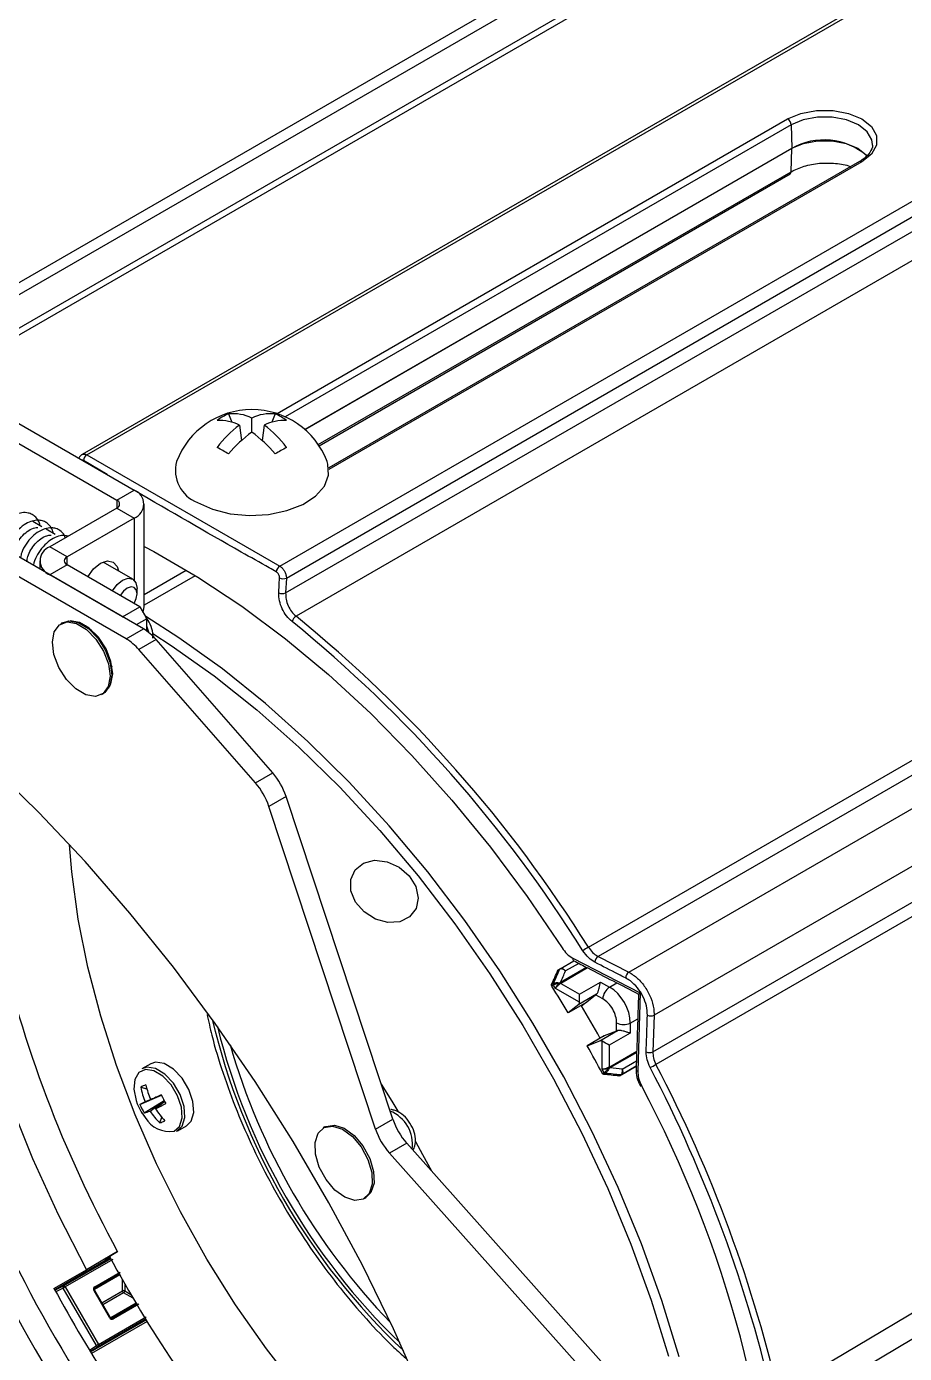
# Model space of a CAD drawing. Extents: x 17.3 to 113.1, y 4.8 to 84.5.
# Drawn here: x 76.043 to 78.731, y 63.381 to 67.445 of the extents above; entities that cross this region are included whole.
import ezdxf

# ---------------------------------------------------------------- set-up
doc = ezdxf.new("R2010")
doc.units = 0
doc.header["$MEASUREMENT"] = 0
doc.layers.add('OBJECT', color=7, linetype='CONTINUOUS')

msp = doc.modelspace()

# ---------------------------------------------------------------- linework, layer by layer
at = {"layer": 'OBJECT'}
for p, q in [((79.3189, 67.9275), (76.2127, 66.1343)), ((76.2278, 66.1329), (79.3567, 67.9392)), ((78.0268, 67.8196), (75.6455, 66.4449)), ((78.0233, 67.7807), (75.6774, 66.4265)), ((75.7665, 66.3751), (78.0097, 67.6701)), ((78.0383, 67.6658), (75.7844, 66.3647)), ((76.818, 65.7923), (79.9469, 67.5985)), ((76.8384, 65.7557), (79.8781, 67.5105)), ((76.8362, 65.7101), (79.8156, 67.4301)), ((79.8514, 67.361), (76.8681, 65.6388)), ((76.8098, 66.2595), (78.3732, 67.162)), ((78.3838, 67.144), (76.8347, 66.2497)), ((78.3838, 67.144), (78.3855, 67.072)), ((76.8945, 66.2113), (78.3855, 67.072)), ((78.3855, 67.0714), (76.8949, 66.2109)), ((78.3838, 67.0005), (78.3855, 67.0714)), ((78.5931, 67.0315), (76.9681, 66.0934)), ((78.6006, 67.0308), (76.9685, 66.0886)), ((76.936, 66.1647), (78.3838, 67.0005)), ((76.9383, 66.1613), (78.3807, 66.994)), ((75.1808, 66.6519), (76.3192, 65.9947)), ((75.2338, 66.6826), (76.3723, 66.0253)), ((76.6609, 66.2586), (76.6718, 66.233)), ((76.7327, 66.2023), (76.7327, 66.2461)), ((76.8044, 66.2586), (76.7935, 66.233)), ((76.6948, 66.2242), (76.7009, 66.1772)), ((76.7705, 66.2242), (76.7645, 66.1772)), ((77.763, 64.6253), (80.5341, 66.225)), ((80.5627, 66.1963), (77.7928, 64.5972)), ((77.8871, 64.5489), (80.7543, 66.2041)), ((76.2278, 66.1329), (76.818, 65.7923)), ((76.2902, 66.0727), (76.2171, 66.1157)), ((80.8342, 66.0738), (77.9643, 64.417)), ((76.3192, 65.9947), (76.3723, 66.0253)), ((76.3192, 65.9702), (76.1138, 65.8517)), ((76.3192, 65.9947), (76.3192, 65.9702)), ((76.3192, 65.9702), (76.3723, 65.9396)), ((76.403, 65.6681), (76.403, 65.9825)), ((76.3479, 65.5696), (75.7321, 65.9252)), ((76.4009, 65.6002), (75.785, 65.9557)), ((76.0901, 65.913), (76.0625, 65.9289)), ((76.3723, 65.9396), (76.1669, 65.821)), ((76.3723, 65.9396), (76.3723, 65.7494)), ((76.1305, 65.8897), (76.1029, 65.9056)), ((77.9605, 64.3048), (80.7305, 65.9039)), ((76.1669, 65.821), (76.1138, 65.8517)), ((80.741, 65.8658), (77.9698, 64.2661)), ((76.0831, 65.8088), (76.0831, 65.7837)), ((76.1669, 65.7965), (76.1669, 65.821)), ((76.3683, 65.7524), (76.2773, 65.8049)), ((76.1669, 65.7965), (76.1138, 65.7659)), ((76.3366, 65.6373), (76.1138, 65.7659)), ((76.3896, 65.668), (76.1669, 65.7965)), ((76.403, 65.7055), (76.5316, 65.7798)), ((76.5594, 65.7631), (76.403, 65.6729)), ((76.3812, 65.7075), (76.3812, 65.7238)), ((76.8384, 65.7557), (76.8362, 65.7101)), ((76.3366, 65.6373), (76.3896, 65.668)), ((76.3896, 65.668), (76.4108, 65.6312)), ((76.1531, 65.6186), (76.1478, 65.6155)), ((76.2357, 65.5982), (76.2382, 65.6001)), ((76.2414, 65.5974), (76.2385, 65.5957)), ((76.3479, 65.5696), (76.4009, 65.6002)), ((76.4108, 65.6312), (76.379, 65.6128)), ((76.4108, 65.5938), (76.4108, 65.6312)), ((76.4398, 65.5673), (76.3869, 65.5367)), ((76.7967, 65.1588), (76.4398, 65.5673)), ((76.7437, 65.1283), (76.3869, 65.5367)), ((76.301, 65.4875), (76.3039, 65.4891)), ((76.3046, 65.485), (76.3017, 65.4839)), ((76.2728, 65.399), (76.2781, 65.4021)), ((76.7437, 65.1283), (76.7967, 65.1588)), ((76.8377, 65.0871), (76.7847, 65.0565)), ((77.1645, 64.0984), (76.8377, 65.0871)), ((77.1115, 64.0678), (76.7847, 65.0565)), ((77.6769, 64.5592), (77.7189, 64.5835)), ((77.7153, 64.5914), (77.9221, 64.485)), ((77.7928, 64.5972), (77.8871, 64.5489)), ((77.6754, 64.5576), (77.6699, 64.5544)), ((77.6713, 64.556), (77.6768, 64.5592)), ((77.6754, 64.5576), (77.6754, 64.5576)), ((77.6779, 64.5179), (77.7572, 64.5637)), ((77.7606, 64.5619), (77.6803, 64.5155)), ((77.7337, 64.5758), (77.6932, 64.5525)), ((77.6506, 64.5111), (77.6558, 64.514)), ((77.6562, 64.5093), (77.6512, 64.5064)), ((77.6558, 64.514), (77.656, 64.5142)), ((77.6566, 64.5095), (77.6562, 64.5093)), ((77.7363, 64.4566), (77.6624, 64.4992)), ((77.6763, 64.5167), (77.6779, 64.5179)), ((77.6784, 64.5145), (77.6771, 64.5136)), ((77.6803, 64.5155), (77.6784, 64.5145)), ((77.6784, 64.5145), (77.7363, 64.4811)), ((77.7363, 64.4811), (77.8006, 64.5182)), ((77.8006, 64.5182), (77.8277, 64.5033)), ((77.8277, 64.5033), (77.8499, 64.5161)), ((77.7881, 64.4814), (77.7338, 64.4501)), ((77.7535, 64.4543), (77.7849, 64.479)), ((77.807, 64.4668), (77.7849, 64.479)), ((77.9221, 64.485), (77.9143, 64.2454)), ((77.7535, 64.4543), (77.7013, 64.4241)), ((77.7338, 64.4501), (77.7013, 64.4241)), ((77.7423, 64.4455), (77.7513, 64.4525)), ((77.7519, 64.4533), (77.7513, 64.4525)), ((77.9643, 64.417), (77.9605, 64.3048)), ((77.8489, 64.3681), (77.8495, 64.3934)), ((77.8914, 64.393), (77.8907, 64.3621)), ((77.8914, 64.393), (77.9142, 64.4062)), ((77.8118, 64.3533), (77.7596, 64.3231)), ((77.7596, 64.3231), (77.7984, 64.3383)), ((77.7984, 64.3383), (77.8526, 64.3696)), ((77.8092, 64.3522), (77.7986, 64.348)), ((77.8052, 64.2519), (77.8052, 64.3372)), ((77.8092, 64.3522), (77.8102, 64.3523)), ((77.8489, 64.3681), (77.8118, 64.3533)), ((77.8907, 64.3621), (77.8264, 64.325)), ((77.8264, 64.325), (77.8264, 64.2581)), ((77.8283, 64.2592), (77.911, 64.307)), ((77.9109, 64.3031), (77.8292, 64.256)), ((76.4229, 64.2678), (76.3963, 64.2524)), ((77.825, 64.2574), (77.8264, 64.2581)), ((77.8264, 64.2581), (77.8283, 64.2592)), ((77.8292, 64.256), (77.8273, 64.2552)), ((77.8588, 64.2312), (77.9095, 64.2605)), ((77.9095, 64.2605), (77.8644, 64.2344)), ((77.8667, 64.2519), (77.91, 64.2769)), ((77.8058, 64.2386), (77.8108, 64.2415)), ((77.8147, 64.2387), (77.8096, 64.2358)), ((77.8108, 64.2415), (77.8112, 64.2417)), ((77.815, 64.2389), (77.8147, 64.2387)), ((77.8567, 64.2308), (77.8622, 64.234)), ((77.8643, 64.2344), (77.8588, 64.2312)), ((77.8622, 64.234), (77.8623, 64.234)), ((77.8644, 64.2344), (77.8643, 64.2344)), ((76.3925, 64.1964), (76.4111, 64.1919)), ((76.4231, 64.1586), (76.4556, 64.1723)), ((76.3895, 64.1437), (76.4557, 64.1721)), ((76.4034, 64.1176), (76.4641, 64.1559)), ((76.4557, 64.1721), (76.4063, 64.1512)), ((76.4211, 64.1232), (76.4646, 64.155)), ((76.4659, 64.1525), (76.4379, 64.1306)), ((76.4505, 64.0869), (76.4566, 64.1047)), ((77.1115, 64.0678), (77.1645, 64.0984)), ((76.5058, 64.0628), (76.5324, 64.0782)), ((76.9566, 64.0748), (76.9513, 64.0717)), ((77.2067, 64.0252), (77.1537, 63.9946)), ((77.9275, 63.2164), (77.2067, 64.0252)), ((77.8746, 63.1859), (77.1537, 63.9946)), ((77.0762, 63.8552), (77.0816, 63.8583)), ((76.3218, 63.6927), (76.2261, 63.6375)), ((76.2827, 63.6702), (76.3218, 63.6927)), ((76.2993, 63.6738), (76.1293, 63.5756)), ((76.1561, 63.5876), (76.3024, 63.672)), ((76.3073, 63.6691), (76.161, 63.5846)), ((76.2827, 63.6702), (76.2968, 63.6783)), ((76.1268, 63.5802), (76.2261, 63.6375)), ((76.3282, 63.6214), (76.2506, 63.5766)), ((76.2517, 63.5853), (76.3297, 63.6304)), ((76.3297, 63.6246), (76.2518, 63.5796)), ((76.3365, 63.5725), (76.3369, 63.606)), ((76.1299, 63.5744), (76.1561, 63.5876)), ((76.155, 63.5812), (76.1324, 63.5698)), ((76.2568, 63.4049), (76.155, 63.5812)), ((76.161, 63.5846), (76.2628, 63.4084)), ((76.2967, 63.4912), (76.2497, 63.5726)), ((76.2985, 63.4922), (76.2515, 63.5737)), ((76.2732, 63.536), (76.3365, 63.5725)), ((76.3401, 63.5664), (76.2768, 63.5299)), ((76.3692, 63.55), (76.3401, 63.5664)), ((76.3438, 63.5939), (76.3436, 63.5725)), ((76.3436, 63.5725), (76.3622, 63.562)), ((76.3782, 63.5348), (76.3006, 63.49)), ((76.3038, 63.4895), (76.3818, 63.5345)), ((76.3867, 63.5316), (76.3087, 63.4866)), ((76.2391, 63.3854), (76.4091, 63.4835)), ((76.2628, 63.4084), (76.4091, 63.4929)), ((76.4092, 63.4871), (76.2628, 63.4026)), ((76.4118, 63.4791), (76.2418, 63.3809)), ((76.2357, 63.391), (76.2568, 63.4049)), ((76.2628, 63.4026), (76.2384, 63.3865))]:
    msp.add_line(p, q, dxfattribs=at)
at = {"layer": 'OBJECT', "flags": 128}
for points in [[(78.3732, 67.162), (78.4139, 67.1791), (78.4618, 67.1881), (78.5121, 67.1881), (78.5599, 67.1791), (78.6006, 67.162), (78.6302, 67.1385), (78.6457, 67.1109), (78.6457, 67.0819), (78.6302, 67.0543), (78.6006, 67.0308)], [(78.6327, 67.0838), (78.6309, 67.0976), (78.6168, 67.1227), (78.59, 67.144), (78.5531, 67.1595), (78.5097, 67.1676), (78.4641, 67.1676), (78.4207, 67.1595), (78.3838, 67.144)], [(78.3855, 67.072), (78.4218, 67.0873), (78.4645, 67.0953), (78.5094, 67.0953), (78.5521, 67.0873), (78.5884, 67.072), (78.6148, 67.051), (78.6163, 67.0493)], [(76.5658, 65.9873), (76.6125, 65.9664), (76.6668, 65.9529), (76.7252, 65.9475), (76.7841, 65.9507), (76.8398, 65.9623), (76.8887, 65.9815), (76.9279, 66.0071), (76.9547, 66.0375), (76.9676, 66.0709), (76.9658, 66.105), (76.9632, 66.1129)], [(76.403, 65.8523), (76.4324, 65.8369), (76.5674, 65.7589), (76.7021, 65.6698), (76.8357, 65.57), (76.9675, 65.4601), (77.0968, 65.3405), (77.2229, 65.212), (77.3452, 65.0753), (77.463, 64.9311), (77.5756, 64.7801), (77.6825, 64.6231)], [(76.2304, 65.7599), (76.2483, 65.784), (76.2694, 65.801), (76.2905, 65.8084), (76.3084, 65.8049), (76.3203, 65.7911), (76.324, 65.778)], [(76.3058, 65.7163), (76.3201, 65.7357), (76.337, 65.7493)], [(76.3512, 65.7248), (76.3397, 65.7155), (76.3299, 65.7024)], [(76.337, 65.7493), (76.3539, 65.7552), (76.3683, 65.7524), (76.3779, 65.7414), (76.3812, 65.7238)], [(76.3723, 65.6776), (76.3724, 65.6778), (76.3789, 65.6929), (76.3812, 65.7075), (76.3789, 65.7194), (76.3724, 65.7269), (76.3627, 65.7288), (76.3512, 65.7248)], [(76.8152, 65.7107), (76.8164, 65.7365), (76.8174, 65.7564)], [(76.399, 65.6516), (76.401, 65.6563), (76.403, 65.6681)], [(78.0411, 63.3705), (77.9877, 63.5434), (77.9253, 63.7166), (77.8543, 63.8891), (77.7749, 64.0598), (77.6878, 64.2279), (77.5933, 64.3924), (77.492, 64.5525), (77.3844, 64.7072), (77.2711, 64.8556), (77.1529, 64.9971), (77.0302, 65.1307), (76.9038, 65.2557), (76.7745, 65.3714), (76.6428, 65.4773), (76.5096, 65.5727), (76.4077, 65.6378)], [(77.3336, 63.0584), (77.3322, 63.0623), (77.2532, 63.2602), (77.1661, 63.4566), (77.0711, 63.651), (76.9686, 63.8424), (76.8591, 64.0301), (76.743, 64.2134), (76.6207, 64.3914), (76.4927, 64.5636), (76.3596, 64.7292), (76.2219, 64.8875), (76.0802, 65.0379), (75.935, 65.1797), (75.7868, 65.3125), (75.6364, 65.4357), (75.4843, 65.5488), (75.3616, 65.6318)], [(76.1219, 65.5596), (76.1276, 65.5911), (76.1433, 65.6125), (76.1671, 65.6213), (76.196, 65.6163), (76.2267, 65.5981), (76.2554, 65.569), (76.2787, 65.5324), (76.2937, 65.4928), (76.2987, 65.455), (76.293, 65.4235), (76.2773, 65.402), (76.2535, 65.3933), (76.2246, 65.3983), (76.1939, 65.4165), (76.1652, 65.4456), (76.1419, 65.4821), (76.1269, 65.5217), (76.1219, 65.5596)], [(76.1531, 65.6186), (76.1724, 65.6244), (76.2014, 65.6193), (76.2321, 65.6012), (76.2608, 65.5721), (76.284, 65.5355), (76.2991, 65.4959), (76.304, 65.4581), (76.2983, 65.4265), (76.2826, 65.4051), (76.2781, 65.4021)], [(76.3066, 65.4629), (76.3014, 65.5001), (76.2863, 65.5389), (76.2633, 65.5745), (76.235, 65.6027), (76.2049, 65.6201), (76.1766, 65.6245), (76.1766, 65.6245)], [(76.2266, 65.6087), (76.2247, 65.609), (76.221, 65.6092)], [(76.4179, 65.5885), (76.4174, 65.5904), (76.4108, 65.608)], [(76.4294, 65.5857), (76.4852, 65.5497), (76.6174, 65.4562), (76.7481, 65.3521), (76.8766, 65.2382), (77.0022, 65.1149), (77.1242, 64.9831), (77.2418, 64.8434), (77.3544, 64.6966), (77.4615, 64.5436), (77.5623, 64.3852), (77.6564, 64.2222), (77.7432, 64.0557), (77.8222, 63.8865), (77.893, 63.7155), (77.9551, 63.5438), (78.0083, 63.3723)], [(76.2949, 65.4195), (76.3014, 65.4317), (76.3066, 65.4629)], [(76.3039, 65.4656), (76.3056, 65.469), (76.3063, 65.4707)], [(75.7762, 65.3216), (75.7762, 65.1662), (75.7866, 65.0051), (75.8075, 64.8395), (75.8386, 64.6703), (75.8798, 64.4985), (75.9308, 64.3252), (75.9913, 64.1514), (76.061, 63.9781), (76.1395, 63.8065), (76.2261, 63.6375)], [(78.4215, 63.3069), (78.5088, 63.3588), (78.8583, 63.5666), (80.256, 64.398), (81.3168, 65.0291)], [(81.3552, 64.9728), (80.5037, 64.4659), (79.5943, 63.9245), (78.4601, 63.2495)], [(77.3336, 62.8206), (77.3163, 62.834), (77.2019, 62.9285), (77.09, 63.0327), (76.9813, 63.1458), (76.8768, 63.267), (76.7772, 63.3953), (76.6831, 63.53), (76.5952, 63.6701), (76.5142, 63.8144), (76.4407, 63.962), (76.3752, 64.1118), (76.3181, 64.2627), (76.2699, 64.4137), (76.2309, 64.5637), (76.2014, 64.7115), (76.1816, 64.8561), (76.1746, 64.9391)], [(77.2142, 64.844), (77.2347, 64.8109), (77.2421, 64.7757), (77.2355, 64.7433), (77.2157, 64.7179), (77.1855, 64.7031), (77.1488, 64.7008), (77.1108, 64.7113), (77.0764, 64.7332), (77.0504, 64.7636), (77.0362, 64.7983), (77.0358, 64.8327), (77.0492, 64.8621), (77.0746, 64.8826), (77.1087, 64.8913), (77.1466, 64.8871), (77.1835, 64.8706), (77.2142, 64.844)], [(77.7363, 64.4566), (77.7363, 64.4592), (77.7363, 64.4622), (77.7363, 64.4654), (77.7363, 64.4688), (77.7363, 64.4722), (77.7363, 64.4754), (77.7363, 64.4784), (77.7363, 64.4811)], [(76.5022, 64.061), (76.5197, 64.0768), (76.528, 64.1034), (76.5258, 64.1374), (76.5136, 64.1742), (76.4929, 64.2087), (76.4665, 64.2363), (76.4381, 64.2532), (76.4114, 64.2573), (76.3963, 64.2524)], [(76.5324, 64.0782), (76.5464, 64.0921), (76.5546, 64.1188), (76.5525, 64.1528), (76.5402, 64.1895), (76.5195, 64.224), (76.4932, 64.2516), (76.4647, 64.2686), (76.438, 64.2727), (76.4229, 64.2678)], [(76.4946, 64.0613), (76.5114, 64.0765), (76.5194, 64.1022), (76.5173, 64.1349), (76.5055, 64.1703), (76.4856, 64.2034), (76.4602, 64.23), (76.4328, 64.2463), (76.4072, 64.2503), (76.3866, 64.2412), (76.374, 64.2204), (76.371, 64.1907), (76.3781, 64.1561), (76.3818, 64.1459)], [(77.1289, 64.2061), (77.1612, 64.1536), (77.1795, 64.1231)], [(76.3818, 64.1459), (76.3942, 64.1212), (76.4063, 64.1035)], [(76.98, 64.0773), (77.01, 64.0676), (77.0404, 64.0454), (77.0676, 64.0133), (77.0883, 63.9752), (77.1001, 63.9356), (77.1014, 63.8995), (77.0921, 63.871), (77.0734, 63.8537), (77.0475, 63.8497), (77.0175, 63.8593), (76.9871, 63.8815), (76.9599, 63.9136), (76.9392, 63.9518), (76.9274, 63.9913), (76.9261, 64.0275), (76.9354, 64.0559), (76.9541, 64.0732), (76.98, 64.0773)], [(76.9566, 64.0748), (76.9594, 64.0763), (76.9853, 64.0804)], [(76.9853, 64.0804), (77.0153, 64.0707), (77.0457, 64.0485), (77.073, 64.0164), (77.0937, 63.9783), (77.1054, 63.9387), (77.1067, 63.9026), (77.0974, 63.8741), (77.0816, 63.8583)], [(77.2335, 64.03), (77.2553, 63.9907), (77.2827, 63.94)], [(76.161, 63.5846), (76.1603, 63.5842), (76.1595, 63.5837), (76.1586, 63.5833), (76.1578, 63.5828), (76.157, 63.5823), (76.1562, 63.5819), (76.1556, 63.5815), (76.155, 63.5812)], [(76.161, 63.5846), (76.1605, 63.5854), (76.1599, 63.5861), (76.1592, 63.5868), (76.1586, 63.5872), (76.1579, 63.5876), (76.1572, 63.5877), (76.1566, 63.5877), (76.1561, 63.5876)], [(76.2515, 63.5737), (76.2514, 63.5736), (76.2512, 63.5735), (76.2508, 63.5733), (76.2503, 63.573), (76.2497, 63.5726)], [(76.2518, 63.5796), (76.2522, 63.58), (76.2525, 63.5805), (76.2527, 63.5811), (76.2528, 63.5819), (76.2527, 63.5827), (76.2525, 63.5836), (76.2522, 63.5845), (76.2517, 63.5853)], [(76.3087, 63.4866), (76.3082, 63.4874), (76.3076, 63.4881), (76.307, 63.4887), (76.3063, 63.4892), (76.3056, 63.4895), (76.3049, 63.4897), (76.3043, 63.4897), (76.3038, 63.4895)], [(76.2628, 63.4084), (76.262, 63.4079), (76.2612, 63.4075), (76.2604, 63.407), (76.2596, 63.4065), (76.2587, 63.4061), (76.258, 63.4056), (76.2573, 63.4052), (76.2568, 63.4049)], [(76.2628, 63.4026), (76.2633, 63.403), (76.2636, 63.4036), (76.2637, 63.4042), (76.2638, 63.405), (76.2637, 63.4058), (76.2635, 63.4066), (76.2632, 63.4075), (76.2628, 63.4084)]]:
    msp.add_lwpolyline(points, dxfattribs=at)
at = {"layer": 'OBJECT'}
for centre, radius, start, end in [((78.3607, 67.1426), 0.0231, 3.5402, 57.3258), ((78.485, 66.8975), 0.2003, 49.2672, 119.7966), ((78.3713, 67.0717), 0.0141, 358.6996, 1.3004), ((78.5963, 67.025), 0.00721, 52.8479, 115.8427), ((78.3768, 66.9998), 0.00709, 303.8916, 5.3965), ((76.7327, 66.0252), 0.2466, 20.836, 159.164), ((76.7255, 66.107), 0.1648, 113.0749, 126.9197), ((76.6743, 66.1231), 0.1361, 64.6064, 95.6223), ((76.791, 66.1231), 0.1361, 84.3773, 115.3938), ((76.7398, 66.1069), 0.1648, 53.0808, 66.9246), ((76.6328, 66.1003), 0.1385, 63.4129, 92.5892), ((76.8797, 65.9711), 0.3134, 126.1631, 143.8843), ((76.8325, 66.1003), 0.1385, 87.4105, 116.587), ((76.5856, 65.9711), 0.3134, 36.1162, 53.8366), ((76.9498, 65.8955), 0.3759, 125.285, 140.2137), ((76.5155, 65.8955), 0.3759, 39.7866, 54.715), ((76.2401, 66.1134), 0.0231, 122.0487, 174.2044), ((76.0028, 65.0357), 1.2822, 59.1152, 60.8902), ((77.4629, 65.035), 1.2829, 119.1103, 120.8844), ((76.6041, 66.0857), 0.1055, 165.0226, 248.7185), ((76.356, 65.9825), 0.0458, 290.7837, 69.2166), ((76.3146, 65.9825), 0.0131, 290.7845, 69.2155), ((76.1301, 65.8088), 0.0458, 110.7832, 249.2165), ((76.1715, 65.8088), 0.0131, 110.7817, 249.2183), ((76.831, 65.7726), 0.0236, 123.5562, 174.485), ((76.8287, 65.7795), 0.0257, 244.0469, 292.2861), ((76.8264, 65.7339), 0.0257, 244.0549, 292.2908), ((76.8831, 65.6145), 0.0286, 121.6808, 163.1743), ((74.2635, 62.4371), 4.1273, 32.0168, 50.8709), ((76.32, 65.4651), 0.1575, 40.4554, 59.1088), ((74.2643, 62.4373), 4.1064, 32.0168, 50.8709), ((76.2671, 65.4345), 0.1575, 40.4554, 59.1088), ((76.6368, 65.02), 0.2118, 18.4918, 40.9837), ((76.5839, 64.9894), 0.2118, 18.4918, 40.9837), ((79.5031, 65.3901), 3.9721, 188.9776, 226.6892), ((79.4566, 65.3637), 3.8479, 189.2261, 226.5261), ((79.3423, 65.2956), 3.9891, 189.0498, 222.3022), ((79.6285, 65.5002), 3.7685, 192.8219, 208.6615), ((79.2799, 65.2617), 3.8479, 189.2261, 226.5261), ((77.8648, 64.4495), 0.2031, 120.073, 125.7477), ((77.723, 64.59), 0.0078, 169.7445, 233.9466), ((77.8073, 64.5775), 0.0245, 126.2214, 175.6617), ((77.6786, 64.5562), 0.00346, 120.4982, 156.2611), ((77.6786, 64.5561), 0.00353, 120.4504, 155.8832), ((77.9017, 64.5291), 0.0245, 126.3487, 175.7462), ((73.9135, 62.17), 4.4078, 30.7563, 32.0084), ((77.6607, 64.512), 0.00528, 157.8085, 211.716), ((77.661, 64.5124), 0.00525, 159.707, 213.0004), ((73.8998, 62.162), 4.4294, 31.8469, 32.0001), ((77.6597, 64.5142), 0.014, 4.0996, 8.509), ((77.6953, 64.487), 0.0351, 125.369, 126.0964), ((77.6824, 64.5203), 0.00706, 210.6703, 235.4592), ((77.684, 64.5216), 0.00708, 210.8463, 238.2233), ((77.8543, 64.4641), 0.0473, 124.1306, 176.7171), ((77.7283, 64.4559), 0.00802, 313.455, 4.4027), ((73.9465, 62.1889), 4.4159, 29.2698, 30.7302), ((77.9542, 64.4398), 0.025, 245.3089, 293.8082), ((78.5904, 64.8698), 2.0328, 193.2475, 226.7138), ((78.5802, 64.8639), 2.0115, 193.8566, 226.1048), ((77.8707, 64.4356), 0.0473, 243.2865, 295.8655), ((77.8007, 64.3306), 0.00802, 55.5964, 106.5601), ((78.6235, 64.8889), 2.0366, 196.0081, 223.9535), ((73.9124, 62.1691), 4.4092, 27.9918, 29.2435), ((77.9503, 64.3275), 0.0249, 245.401, 293.9456), ((77.8169, 64.2422), 0.0138, 51.4588, 55.9319), ((77.8107, 64.2875), 0.0361, 293.8832, 294.5897), ((77.8335, 64.2587), 0.00705, 184.5309, 209.3411), ((77.8353, 64.2594), 0.00707, 181.7696, 209.1582), ((77.8736, 64.4333), 0.193, 293.9425, 299.9163), ((74.19, 62.2864), 4.2468, 12.7396, 27.6464), ((74.1888, 62.2855), 4.2684, 12.7396, 27.6464), ((73.9427, 62.1849), 4.3809, 27.9984, 28.1534), ((77.8154, 64.244), 0.00528, 208.286, 262.1876), ((77.8159, 64.2441), 0.00525, 207.0031, 260.2927), ((77.8626, 64.2375), 0.00353, 264.0975, 299.553), ((77.8626, 64.2374), 0.00346, 263.7404, 299.4839), ((77.9167, 64.2526), 0.00761, 186.8811, 251.419), ((76.4416, 64.1063), 0.1027, 108.9748, 118.5677), ((76.5942, 64.233), 0.205, 190.2711, 203.517), ((76.6371, 64.2545), 0.2345, 192.5884, 204.1278), ((80.582, 54.6673), 10.3625, 113.46747, 113.66235), ((77.0097, 64.4496), 0.6196, 206.5465, 209.2822), ((77.9221, 64.207), 0.00643, 269.1022, 301.9859), ((74.6991, 62.4888), 3.6528, 1.9223, 27.9601), ((76.5478, 64.2135), 0.1792, 202.1437, 207.9145), ((76.9791, 62.8524), 1.4195, 113.8001, 114.5396), ((76.5461, 64.2099), 0.17, 202.9233, 212.9063), ((76.152, 64.7313), 0.6653, 295.4502, 298.4778), ((76.5478, 64.2135), 0.1792, 207.9145, 217.8509), ((76.3829, 64.2122), 0.0968, 282.2187, 293.2234), ((76.482, 64.1485), 0.0881, 210.7167, 278.1824), ((76.5887, 64.2291), 0.1983, 212.2878, 225.8281), ((76.6288, 64.2484), 0.2243, 211.6711, 223.5576), ((76.4254, 64.1653), 0.0824, 287.7896, 299.7529), ((77.1146, 64.0217), 0.1099, 351.9964, 67.7854), ((77.3651, 64.1654), 0.2116, 198.4847, 221.5154), ((77.3122, 64.1349), 0.2116, 198.4847, 221.5154), ((79.9961, 65.6813), 4.2068, 208.4334, 213.6538), ((79.852, 65.5981), 4.2366, 208.4448, 213.1282), ((76.1589, 63.5838), 0.00471, 126.8613, 213.9636), ((76.34, 63.5656), 0.00778, 62.9628, 116.624), ((76.3442, 63.5729), 0.00768, 182.6044, 237.3956), ((76.3358, 63.5729), 0.00778, 303.3699, 357.046), ((76.5923, 62.9809), 0.5897, 119.8815, 120.0868), ((76.261, 63.407), 0.00471, 206.0368, 293.14)]:
    msp.add_arc(centre, radius, start, end, dxfattribs=at)
for centre, major_axis, ratio, start_param, end_param in [((76.2629, 63.5262), (2.1247, 4.0606), 0.178723, 5.049538, 5.060499), ((76.2723, 63.5466), (2.1331, 4.0765), 0.178723, 5.044213, 5.055125), ((76.2841, 63.5384), (2.1283, 4.0899), 0.180061, 5.046579, 5.055249), ((77.8267, 64.4292), (-0.045, 0.0779), 0.596389, 3.927074, 5.49787), ((77.8057, 64.4909), (0.0279, 0.0189), 0.073663, 2.202362, 2.357251), ((77.806, 64.4172), (-0.03, 0.052), 0.605893, 3.927074, 5.497871), ((77.8158, 64.3311), (0.015, -0.0087), 0.00007, 0.785439, 2.356235), ((77.8696, 64.3801), (0.0303, 0.0148), 0.073527, 3.925922, 4.080811), ((76.2841, 63.5384), (4.6063, -0.202), 0.180122, 1.227989, 1.236658), ((76.2629, 63.5262), (4.5791, -0.1905), 0.178783, 1.222738, 1.233699), ((76.2853, 63.5241), (4.597, -0.1912), 0.178783, 1.228112, 1.239024), ((76.2567, 63.5767), (-0.00501, 0.00866), 0.816474, 6.282461, 7.852953), ((76.3038, 63.4952), (-0.005, 0.00866), 0.816474, 1.571595, 3.142087)]:
    msp.add_ellipse(centre, major_axis=major_axis, ratio=ratio, start_param=start_param, end_param=end_param, dxfattribs=at)
for points, knots in [([(78.6322, 67.0837), (78.6323, 67.0829), (78.6339, 67.0749), (78.6268, 67.0608), (78.6119, 67.0433), (78.5982, 67.0347), (78.5931, 67.0315)], [0, 0, 0, 0, 0.046584, 0.450235, 0.797216, 1, 1, 1, 1]), ([(78.3838, 67.0005), (78.3965, 67.0066), (78.4219, 67.0188), (78.4706, 67.0278), (78.5192, 67.0269), (78.5527, 67.0221), (78.5652, 67.0157), (78.5654, 67.0155)], [0, 0, 0, 0, 0.248165, 0.496311, 0.744932, 0.993995, 1, 1, 1, 1]), ([(76.2128, 66.134), (76.2121, 66.1337), (76.209, 66.1324), (76.2055, 66.1283), (76.204, 66.1243), (76.2034, 66.1228)], [0, 0, 0, 0, 0.155011, 0.678222, 1, 1, 1, 1]), ([(76.2128, 66.134), (76.2142, 66.1347), (76.2173, 66.1364), (76.2227, 66.1355), (76.2265, 66.1336), (76.2278, 66.1329)], [0, 0, 0, 0, 0.322256, 0.751574, 1, 1, 1, 1]), ([(76.2171, 66.1157), (76.2159, 66.1164), (76.2146, 66.1172), (76.2135, 66.1171), (76.2134, 66.117)], [0, 0, 0, 0, 0.93821, 1, 1, 1, 1]), ([(76.8076, 65.7749), (76.8004, 65.7789), (76.7646, 65.7991), (76.6195, 65.8811), (76.4832, 65.9602), (76.3752, 66.0228)], [0, 0, 0, 0, 0.049228, 0.246142, 1, 1, 1, 1]), ([(76.0841, 65.9165), (76.0835, 65.9191), (76.0814, 65.9292), (76.0732, 65.9412), (76.0607, 65.951), (76.0464, 65.9563), (76.0293, 65.9567), (76.0086, 65.9506), (75.9866, 65.937), (75.9658, 65.9156), (75.951, 65.8908), (75.9429, 65.8729), (75.9426, 65.8649), (75.9426, 65.8648)], [0, 0, 0, 0, 0.0408485, 0.1534374, 0.2270711, 0.2969631, 0.4011146, 0.495755, 0.6229466, 0.7505437, 0.8701713, 0.9975023, 1, 1, 1, 1]), ([(76.1245, 65.8932), (76.1242, 65.8948), (76.1231, 65.9026), (76.1173, 65.9122), (76.1084, 65.9225), (76.0978, 65.9293), (76.0856, 65.9328), (76.0715, 65.9332), (76.055, 65.9296), (76.0342, 65.9188), (76.0124, 65.8999), (75.995, 65.8747), (75.9846, 65.8533), (75.9837, 65.8422), (75.9834, 65.8392)], [0, 0, 0, 0, 0.024304, 0.113431, 0.172642, 0.242779, 0.314603, 0.374649, 0.462753, 0.568686, 0.700073, 0.825241, 0.952853, 1, 1, 1, 1]), ([(76.0038, 65.8295), (76.0038, 65.8318), (76.004, 65.8396), (76.0104, 65.8569), (76.023, 65.8778), (76.0402, 65.8959), (76.0586, 65.9073), (76.0719, 65.9115), (76.0767, 65.9108), (76.0773, 65.9107)], [0, 0, 0, 0, 0.079609, 0.265438, 0.447164, 0.627596, 0.810752, 0.978474, 1, 1, 1, 1]), ([(76.1615, 65.8792), (76.1606, 65.8817), (76.1575, 65.8909), (76.1473, 65.9008), (76.1332, 65.908), (76.1174, 65.9105), (76.0996, 65.9077), (76.0795, 65.8984), (76.0591, 65.8828), (76.0406, 65.8601), (76.028, 65.8374), (76.0253, 65.8241), (76.0243, 65.8191)], [0, 0, 0, 0, 0.043661, 0.159015, 0.237614, 0.315673, 0.430314, 0.527136, 0.652991, 0.785251, 0.918602, 1, 1, 1, 1]), ([(76.0439, 65.8054), (76.0445, 65.8107), (76.0458, 65.8217), (76.0551, 65.8417), (76.069, 65.8612), (76.0864, 65.8768), (76.1039, 65.8863), (76.1137, 65.8871), (76.1179, 65.8875)], [0, 0, 0, 0, 0.1615205, 0.3410341, 0.5083498, 0.6851166, 0.8633486, 1, 1, 1, 1]), ([(76.1704, 65.8843), (76.1638, 65.8853), (76.1506, 65.8874), (76.1296, 65.8804), (76.1083, 65.8672), (76.088, 65.8468), (76.0727, 65.8221), (76.0646, 65.8034), (76.0639, 65.7948), (76.0638, 65.7938)], [0, 0, 0, 0, 0.149805, 0.297928, 0.454853, 0.629945, 0.80405, 0.978511, 1, 1, 1, 1]), ([(76.8174, 65.7564), (76.8174, 65.7579), (76.8173, 65.761), (76.8156, 65.7658), (76.813, 65.7702), (76.8101, 65.7733), (76.8082, 65.7744), (76.8076, 65.7749)], [0, 0, 0, 0, 0.219082, 0.438182, 0.656824, 0.874764, 1, 1, 1, 1]), ([(76.818, 65.7923), (76.8204, 65.7906), (76.8252, 65.7873), (76.8314, 65.7794), (76.836, 65.7703), (76.8382, 65.762), (76.8384, 65.7574), (76.8384, 65.7557)], [0, 0, 0, 0, 0.218059, 0.436117, 0.654231, 0.872517, 1, 1, 1, 1]), ([(76.8558, 65.6227), (76.8499, 65.6282), (76.8382, 65.639), (76.8249, 65.6617), (76.816, 65.6868), (76.8155, 65.7026), (76.8152, 65.7107)], [0, 0, 0, 0, 0.2472596, 0.4945058, 0.7421478, 1, 1, 1, 1]), ([(76.8362, 65.7101), (76.8363, 65.7037), (76.8365, 65.691), (76.8432, 65.6708), (76.8538, 65.6521), (76.8633, 65.6433), (76.8681, 65.6388)], [0, 0, 0, 0, 0.249668, 0.499372, 0.748128, 1, 1, 1, 1]), ([(76.4293, 65.5719), (76.4296, 65.5769), (76.4304, 65.5907), (76.4233, 65.6143), (76.4127, 65.63), (76.4077, 65.6375)], [0, 0, 0, 0, 0.223747, 0.627746, 1, 1, 1, 1]), ([(77.6825, 64.6231), (77.6872, 64.6167), (77.6968, 64.6034), (77.709, 64.5955), (77.7153, 64.5914)], [0, 0, 0, 0, 0.4877, 1, 1, 1, 1]), ([(77.763, 64.6253), (77.7671, 64.6197), (77.7752, 64.6086), (77.7863, 64.6005), (77.7922, 64.5975), (77.7928, 64.5972)], [0, 0, 0, 0, 0.471916, 0.943784, 1, 1, 1, 1]), ([(77.7184, 64.5837), (77.7326, 64.5764), (77.7986, 64.5423), (77.8648, 64.5084), (77.9168, 64.4818)], [0, 0, 0, 0, 0.215811, 1, 1, 1, 1]), ([(77.7828, 64.5793), (77.7763, 64.5833), (77.7627, 64.5917), (77.7518, 64.6066), (77.7461, 64.6144)], [0, 0, 0, 0, 0.474045, 1, 1, 1, 1]), ([(77.8772, 64.5309), (77.8697, 64.5348), (77.8382, 64.5509), (77.8068, 64.567), (77.7828, 64.5793)], [0, 0, 0, 0, 0.237767, 1, 1, 1, 1]), ([(77.6699, 64.5544), (77.6701, 64.5548), (77.6705, 64.5554), (77.6711, 64.5558), (77.6713, 64.556)], [0, 0, 0, 0, 0.642041, 1, 1, 1, 1]), ([(77.6932, 64.5525), (77.6932, 64.5525), (77.6925, 64.5531), (77.6905, 64.5547), (77.6869, 64.5568), (77.6825, 64.5584), (77.6784, 64.5588), (77.6764, 64.558), (77.6754, 64.5576)], [0, 0, 0, 0, 0.009464, 0.112294, 0.337631, 0.559592, 0.779765, 1, 1, 1, 1]), ([(77.6769, 64.5592), (77.6778, 64.5595), (77.6797, 64.5603), (77.6835, 64.5596), (77.6876, 64.5576), (77.6909, 64.555), (77.6926, 64.5532), (77.6932, 64.5525), (77.6932, 64.5525)], [0, 0, 0, 0, 0.220233, 0.44041, 0.66237, 0.887716, 0.990556, 1, 1, 1, 1]), ([(77.8871, 64.5489), (77.8962, 64.5431), (77.9143, 64.5317), (77.9379, 64.5033), (77.9552, 64.4707), (77.9637, 64.4405), (77.9641, 64.4235), (77.9643, 64.417)], [0, 0, 0, 0, 0.216872, 0.433758, 0.650331, 0.86677, 1, 1, 1, 1]), ([(77.6512, 64.5064), (77.6509, 64.5069), (77.6504, 64.5079), (77.6502, 64.5096), (77.6505, 64.5106), (77.6506, 64.5111)], [0, 0, 0, 0, 0.322864, 0.64582, 1, 1, 1, 1]), ([(77.656, 64.5142), (77.657, 64.5147), (77.659, 64.5157), (77.6633, 64.5165), (77.6683, 64.5168), (77.6717, 64.5164), (77.6735, 64.5162)], [0, 0, 0, 0, 0.242448, 0.48459, 0.734547, 1, 1, 1, 1]), ([(77.6736, 64.5152), (77.6716, 64.5148), (77.6679, 64.5141), (77.6625, 64.5124), (77.6587, 64.5108), (77.6571, 64.5099), (77.6566, 64.5095)], [0, 0, 0, 0, 0.303905, 0.58579, 0.849409, 1, 1, 1, 1]), ([(77.6624, 64.4992), (77.6625, 64.4993), (77.6626, 64.4998), (77.6632, 64.5017), (77.6648, 64.505), (77.6676, 64.5092), (77.6706, 64.5127), (77.6727, 64.5144), (77.6736, 64.5152)], [0, 0, 0, 0, 0.010003, 0.10744, 0.369944, 0.606852, 0.826001, 1, 1, 1, 1]), ([(77.6771, 64.5136), (77.6764, 64.5132), (77.6745, 64.5119), (77.6714, 64.5094), (77.6678, 64.506), (77.6647, 64.5025), (77.6631, 64.5003), (77.6625, 64.4993), (77.6624, 64.4992)], [0, 0, 0, 0, 0.1166666, 0.3149694, 0.5244161, 0.7551904, 0.990669, 1, 1, 1, 1]), ([(77.6735, 64.5162), (77.6737, 64.5162), (77.6742, 64.5161), (77.6747, 64.5159), (77.675, 64.5157), (77.675, 64.5156)], [0, 0, 0, 0, 0.50697, 0.82538, 1, 1, 1, 1]), ([(77.6747, 64.5154), (77.6747, 64.5154), (77.6746, 64.5154), (77.6746, 64.5154), (77.6743, 64.5154), (77.674, 64.5153), (77.6737, 64.5152), (77.6736, 64.5152)], [0, 0, 0, 0, 0.032619, 0.074753, 0.183212, 0.638215, 1, 1, 1, 1]), ([(77.6771, 64.5136), (77.6769, 64.5137), (77.6766, 64.5139), (77.6757, 64.5143), (77.6751, 64.515), (77.6747, 64.5154)], [0, 0, 0, 0, 0.124153, 0.468227, 1, 1, 1, 1]), ([(77.675, 64.5156), (77.675, 64.5157), (77.6754, 64.516), (77.6759, 64.5164), (77.6763, 64.5167)], [0, 0, 0, 0, 0.026693, 1, 1, 1, 1]), ([(77.675, 64.5156), (77.6754, 64.5152), (77.676, 64.5145), (77.6767, 64.5139), (77.677, 64.5137), (77.6771, 64.5136)], [0, 0, 0, 0, 0.533204, 0.874635, 1, 1, 1, 1]), ([(77.7881, 64.4814), (77.7889, 64.4822), (77.7906, 64.4839), (77.7927, 64.488), (77.7946, 64.4934), (77.7966, 64.5009), (77.7986, 64.51), (77.7999, 64.5156), (77.8006, 64.5181), (77.8006, 64.5182)], [0, 0, 0, 0, 0.104986, 0.209855, 0.318644, 0.480991, 0.708308, 0.995283, 1, 1, 1, 1]), ([(77.9438, 64.4171), (77.9433, 64.4265), (77.9424, 64.4451), (77.931, 64.4749), (77.9138, 64.5017), (77.8947, 64.5207), (77.882, 64.5281), (77.8772, 64.5309)], [0, 0, 0, 0, 0.2168, 0.433617, 0.650078, 0.866405, 1, 1, 1, 1]), ([(77.9167, 64.4818), (77.9164, 64.472), (77.9137, 64.3953), (77.9113, 64.3186), (77.9092, 64.2517)], [0, 0, 0, 0, 0.127267, 1, 1, 1, 1]), ([(77.9168, 64.4818), (77.9168, 64.4818), (77.9164, 64.4816), (77.918, 64.4826), (77.9203, 64.484), (77.9221, 64.485), (77.9221, 64.485)], [0, 0, 0, 0, 0.036374, 0.451335, 0.991026, 1, 1, 1, 1]), ([(76.5956, 64.4196), (76.6002, 64.3983), (76.6131, 64.3387), (76.6436, 64.2394), (76.686, 64.1232), (76.7364, 64.008), (76.7938, 63.895), (76.8578, 63.7852), (76.9278, 63.6797), (77.0031, 63.5793), (77.0832, 63.4856), (77.1505, 63.4142), (77.1919, 63.3774), (77.2041, 63.3665)], [0, 0, 0, 0, 0.055882, 0.15622, 0.256474, 0.356664, 0.456814, 0.556949, 0.657094, 0.75727, 0.857503, 0.957821, 1, 1, 1, 1]), ([(77.94, 64.3049), (77.9403, 64.3133), (77.9415, 64.3507), (77.9428, 64.3882), (77.9438, 64.4171)], [0, 0, 0, 0, 0.226063, 1, 1, 1, 1]), ([(77.8907, 64.3621), (77.8907, 64.3621), (77.8881, 64.3628), (77.8826, 64.3644), (77.8737, 64.3673), (77.8663, 64.3693), (77.8606, 64.3703), (77.856, 64.3706), (77.8538, 64.3699), (77.8526, 64.3696)], [0, 0, 0, 0, 0.004713, 0.291689, 0.519007, 0.681353, 0.790148, 0.895015, 1, 1, 1, 1]), ([(77.9519, 64.257), (77.9484, 64.2649), (77.9411, 64.2811), (77.9404, 64.2968), (77.94, 64.3049)], [0, 0, 0, 0, 0.4881139, 1, 1, 1, 1]), ([(77.9605, 64.3048), (77.9607, 64.2986), (77.9611, 64.2859), (77.9669, 64.2728), (77.9698, 64.2661)], [0, 0, 0, 0, 0.487924, 1, 1, 1, 1]), ([(77.8052, 64.2519), (77.8053, 64.2519), (77.8064, 64.2519), (77.8092, 64.2522), (77.8138, 64.2532), (77.8185, 64.2546), (77.8223, 64.256), (77.8243, 64.257), (77.825, 64.2574)], [0, 0, 0, 0, 0.0093254, 0.2447972, 0.4755782, 0.6850325, 0.8833313, 1, 1, 1, 1]), ([(77.8246, 64.2536), (77.8235, 64.2532), (77.8209, 64.2523), (77.8164, 64.2514), (77.8114, 64.251), (77.8077, 64.2514), (77.8058, 64.2518), (77.8053, 64.2519), (77.8052, 64.2519)], [0, 0, 0, 0, 0.173998, 0.39315, 0.63006, 0.892571, 0.990005, 1, 1, 1, 1]), ([(77.8112, 64.2417), (77.8122, 64.2422), (77.8141, 64.2433), (77.8177, 64.2462), (77.8213, 64.2498), (77.8235, 64.2523), (77.8246, 64.2536)], [0, 0, 0, 0, 0.24244, 0.484574, 0.734492, 1, 1, 1, 1]), ([(77.8246, 64.2536), (77.8247, 64.2537), (77.8249, 64.2538), (77.8251, 64.254), (77.8252, 64.2541), (77.8253, 64.2542), (77.8253, 64.2543), (77.8253, 64.2544), (77.8253, 64.2544), (77.8253, 64.2544), (77.8253, 64.2544)], [0, 0, 0, 0, 0.330547, 0.552353, 0.701673, 0.802962, 0.90388, 0.94539, 0.979383, 1, 1, 1, 1]), ([(77.8253, 64.2544), (77.8252, 64.255), (77.825, 64.2559), (77.8249, 64.2568), (77.825, 64.2573), (77.825, 64.2574)], [0, 0, 0, 0, 0.531751, 0.875889, 1, 1, 1, 1]), ([(77.825, 64.2574), (77.825, 64.2573), (77.8251, 64.2569), (77.8252, 64.256), (77.8256, 64.2551), (77.8257, 64.2546)], [0, 0, 0, 0, 0.125203, 0.466816, 1, 1, 1, 1]), ([(77.8257, 64.2546), (77.8258, 64.2545), (77.8258, 64.254), (77.8256, 64.2534), (77.8255, 64.253), (77.8255, 64.253)], [0, 0, 0, 0, 0.264341, 0.865998, 1, 1, 1, 1]), ([(77.8273, 64.2552), (77.8268, 64.255), (77.8263, 64.2548), (77.8258, 64.2546), (77.8257, 64.2546)], [0, 0, 0, 0, 0.973327, 1, 1, 1, 1]), ([(77.8096, 64.2358), (77.8091, 64.2359), (77.8081, 64.2361), (77.8068, 64.2371), (77.8061, 64.2381), (77.8058, 64.2386)], [0, 0, 0, 0, 0.322142, 0.644317, 1, 1, 1, 1]), ([(77.8255, 64.253), (77.8246, 64.2511), (77.823, 64.2476), (77.8199, 64.243), (77.8171, 64.2402), (77.8155, 64.2392), (77.815, 64.2389)], [0, 0, 0, 0, 0.30305, 0.584929, 0.848614, 1, 1, 1, 1]), ([(77.8588, 64.2312), (77.8584, 64.231), (77.8577, 64.2307), (77.857, 64.2308), (77.8567, 64.2308)], [0, 0, 0, 0, 0.642113, 1, 1, 1, 1]), ([(77.8623, 64.234), (77.8631, 64.2346), (77.8648, 64.2359), (77.8665, 64.2397), (77.8674, 64.2443), (77.8673, 64.2485), (77.8669, 64.2511), (77.8667, 64.2519), (77.8667, 64.2519)], [0, 0, 0, 0, 0.220243, 0.440409, 0.662368, 0.887707, 0.990536, 1, 1, 1, 1]), ([(77.8667, 64.2519), (77.8668, 64.2519), (77.867, 64.2511), (77.8678, 64.2486), (77.8684, 64.2445), (77.868, 64.24), (77.8667, 64.2363), (77.8651, 64.2351), (77.8644, 64.2344)], [0, 0, 0, 0, 0.009448, 0.112278, 0.337626, 0.55959, 0.779752, 1, 1, 1, 1]), ([(77.9098, 64.2496), (77.9097, 64.2462), (77.9092, 64.2344), (77.914, 64.2173), (77.9203, 64.2048), (77.9224, 64.2007)], [0, 0, 0, 0, 0.209492, 0.743319, 1, 1, 1, 1]), ([(77.9143, 64.2454), (77.9147, 64.2383), (77.9156, 64.2239), (77.9222, 64.209), (77.9255, 64.2015)], [0, 0, 0, 0, 0.494003, 1, 1, 1, 1]), ([(77.2264, 64.0032), (77.2285, 64.0076), (77.2337, 64.0185), (77.2343, 64.04), (77.2283, 64.0664), (77.2135, 64.0936), (77.1928, 64.1148), (77.1733, 64.1255), (77.1614, 64.1275), (77.1578, 64.1281)], [0, 0, 0, 0, 0.096461, 0.236563, 0.40417, 0.582395, 0.763125, 0.928234, 1, 1, 1, 1]), ([(76.2515, 63.5737), (76.2512, 63.5742), (76.2507, 63.5752), (76.2505, 63.5768), (76.2507, 63.5782), (76.2511, 63.5792), (76.2515, 63.5794), (76.2517, 63.5796)], [0, 0, 0, 0, 0.1817119, 0.3689024, 0.5577472, 0.7593102, 1, 1, 1, 1]), ([(76.3037, 63.4895), (76.3035, 63.4894), (76.303, 63.4892), (76.3019, 63.4893), (76.3005, 63.4899), (76.2993, 63.491), (76.2988, 63.4918), (76.2985, 63.4922)], [0, 0, 0, 0, 0.254026, 0.47423, 0.660963, 0.857244, 1, 1, 1, 1])]:
    msp.add_open_spline(points, degree=3, knots=knots, dxfattribs=at)

doc.saveas('drawing.dxf')
